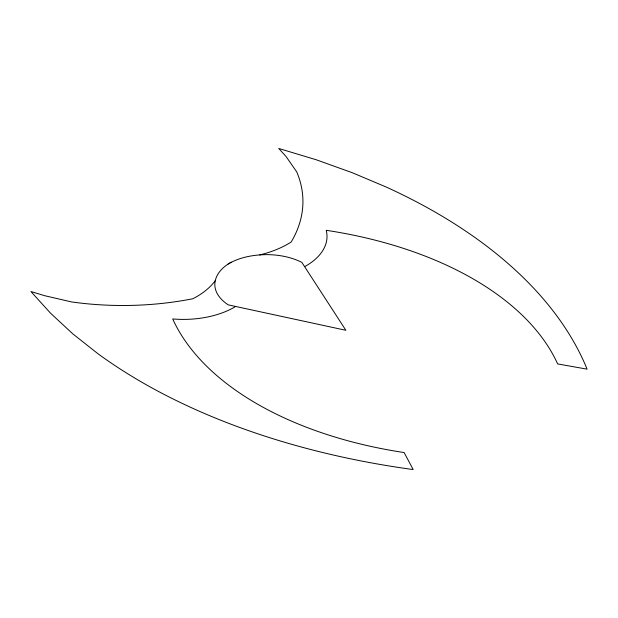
<?xml version="1.0" encoding="UTF-8"?>
<svg xmlns="http://www.w3.org/2000/svg" width="618" height="618" viewBox="0 0 618 618"><rect width="100%" height="100%" fill="white"/><g stroke="black" fill="none" stroke-linecap="round" stroke-linejoin="round"><path stroke-width="0.93" d="M215.296 280.541L214.662 281.468A87.586 50.568 0 0 1 192.909 298.726A215.551 124.45 0 0 1 71.533 301.924L44.62 295.69L30.9 291.511L50.514 313.164L72.862 333.905L97.829 353.635A567.61 327.702 0 0 0 413.187 469.556L404.133 452.554A323.94 187.022 0 0 1 172.7 318.942A72.213 41.692 0 0 0 234.546 307.146L235.636 306.458M228.003 264.102C239.506 257.212 253.164 254.817 266.42 254.624A53.519 30.9 0 0 1 301.831 262.372L345.871 330.29L228.235 304.859A53.519 30.9 0 0 1 214.809 284.419C215.056 274.454 222.897 266.636 231.232 262.233M304.597 266.644L305.794 266.01A72.213 41.692 0 0 0 326.211 230.305A323.94 187.022 0 0 1 557.645 363.925L587.1 369.155A567.61 327.702 0 0 0 386.312 187.076L352.144 172.669L316.207 159.761L278.703 148.444L285.949 156.362L296.74 171.897A215.551 124.45 0 0 1 291.209 241.978A87.586 50.568 0 0 1 261.314 254.531L259.699 254.902"/></g></svg>
